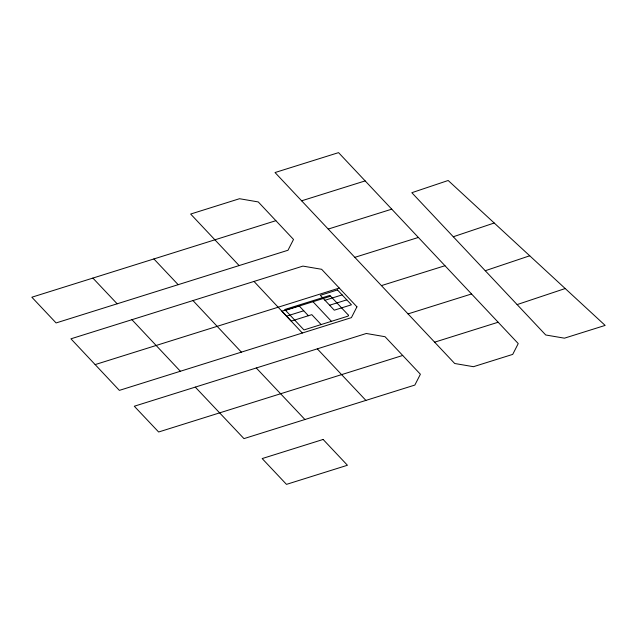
<?xml version="1.0" encoding="UTF-8"?>
<svg xmlns="http://www.w3.org/2000/svg" width="637" height="637" viewBox="0 0 637 637"><rect width="100%" height="100%" fill="white"/><g stroke="black" fill="none" stroke-linecap="round" stroke-linejoin="round"><path stroke-width="0.96" d="M453.281 236.757L494.216 223.006L605.15 325.411L564.446 338.175L545.726 334.982L411.828 192.7L448.177 180.486L494.216 223.006M485.251 270.725L529.729 255.787M517.117 304.59L565.194 288.537M301.627 200.806L365.16 180.9L518.239 343.582L512.713 354.395L473.45 366.697L454.699 363.496L275.025 172.539L338.558 152.633L365.16 180.9M92.883 278.082L275.877 220.681L293.522 239.448L287.996 250.253L56.096 322.943L31.85 297.216L92.883 278.082L117.152 303.801M328.222 229.073L391.755 209.167M354.833 257.34L418.374 237.45M95.144 364.595L339.282 288.059M285.527 310.323L330.603 296.205M324.958 300.274L342.125 294.891M381.42 285.607L444.976 265.725M286.562 316.151L303.73 310.768M329.616 305.227L346.783 299.852M408.014 313.906L471.571 293.96M434.633 342.173L498.15 322.234M402.719 355.462L158.637 431.997L134.288 406.231L366.323 333.485L385.043 336.71L420.396 374.238L414.846 385.067L243.963 438.622L195.288 387.113M256.281 367.987L304.924 419.512M365.901 400.402L317.314 348.853M153.883 258.933L178.169 284.683M275.877 220.681L258.256 201.929L239.504 198.72L190.654 214.048L239.138 265.573M312.99 301.723L331.423 321.335M321.128 324.559L311.812 314.654L291.22 321.104L281.904 311.19L299.072 305.816L308.388 315.721M192.963 300.56L241.375 352.134M131.931 319.694L180.367 371.26M254.004 281.435L302.328 333.024M348.543 315.283L348.12 316.103L303.968 329.934L284.771 309.518L329.847 295.393L348.543 315.283M356.935 306.827L351.409 317.64L119.366 390.377L70.93 338.812L302.909 266.107L321.637 269.292L356.935 306.827M337.467 289.939L320.3 295.313L334.274 310.179L351.441 304.805L337.467 289.939M323.126 439.458L262.173 458.568L286.483 484.367L347.436 465.257L323.126 439.458"/></g></svg>
